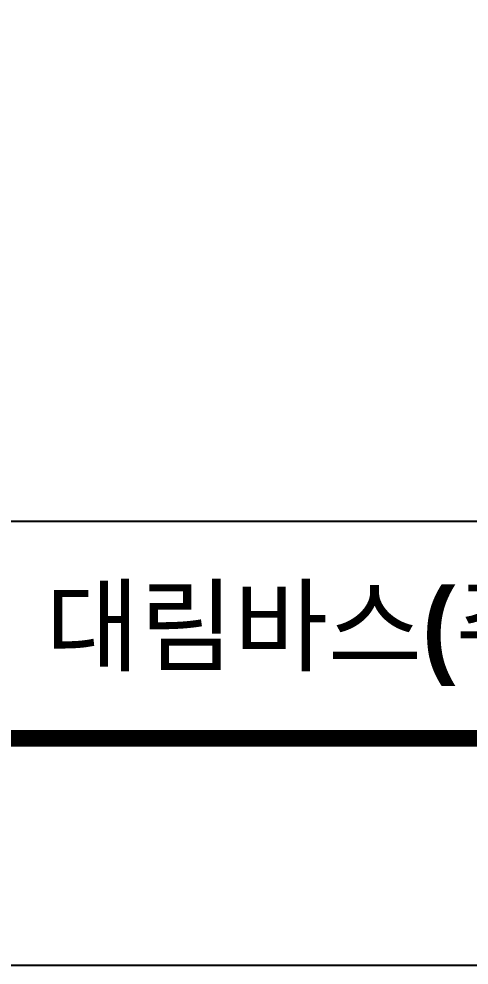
# Model space of a CAD drawing. Extents: x 16296671794 to 16296672922, y -37409618160 to -37409617334.
# Drawn here: x 16296672010.3 to 16296672080.6, y -37409618160.4 to -37409618012.8 of the extents above; entities that cross this region are included whole.
import ezdxf

# ---------------------------------------------------------------- set-up
doc = ezdxf.new("R2010")
doc.units = 0
doc.header["$LTSCALE"] = 10
doc.header["$MEASUREMENT"] = 0
doc.layers.get('0').update_dxf_attribs({"linetype": 'CONTINUOUS'})
doc.styles.add('Daelim Dimension', font='')
doc.styles.get('Daelim Dimension').set_extended_font_data('나눔고딕')

msp = doc.modelspace()

# ---------------------------------------------------------------- linework, layer by layer
at = {"color": 5}
msp.add_line((16296671811.89571, -37409618091.152237), (16296672720.48702, -37409618091.152237), dxfattribs=at)
at = {"ltscale": 0.5}
msp.add_lwpolyline([(16296671793.750851, -37409618160.428177), (16296672922.150869, -37409618160.428177), (16296672922.150869, -37409617333.628166), (16296671793.750851, -37409617333.628166)], close=True, dxfattribs=at)
at = {"color": 5, "linetype": 'ByBlock', "lineweight": 200, "const_width": 2.6}
msp.add_lwpolyline([(16296671811.89571, -37409618125.02533), (16296672903.89571, -37409618125.02533), (16296672903.89571, -37409617352.825333), (16296671811.89571, -37409617352.825333)], close=True, dxfattribs=at)

# ---------------------------------------------------------------- texts
at = {"color": 2, "insert": (16296672014.4743, -37409618101.632172), "char_height": 11.71148706, "width": 626.60192665, "attachment_point": 1, "style": 'Daelim Dimension'}
msp.add_mtext('{\\fPretendard Variable SemiBold|b0|i0|c129|p2;대림바스(주)} Single lever_온라인 1홀 탑볼 세면 수전_BFL412', dxfattribs=at)

doc.saveas('drawing.dxf')
